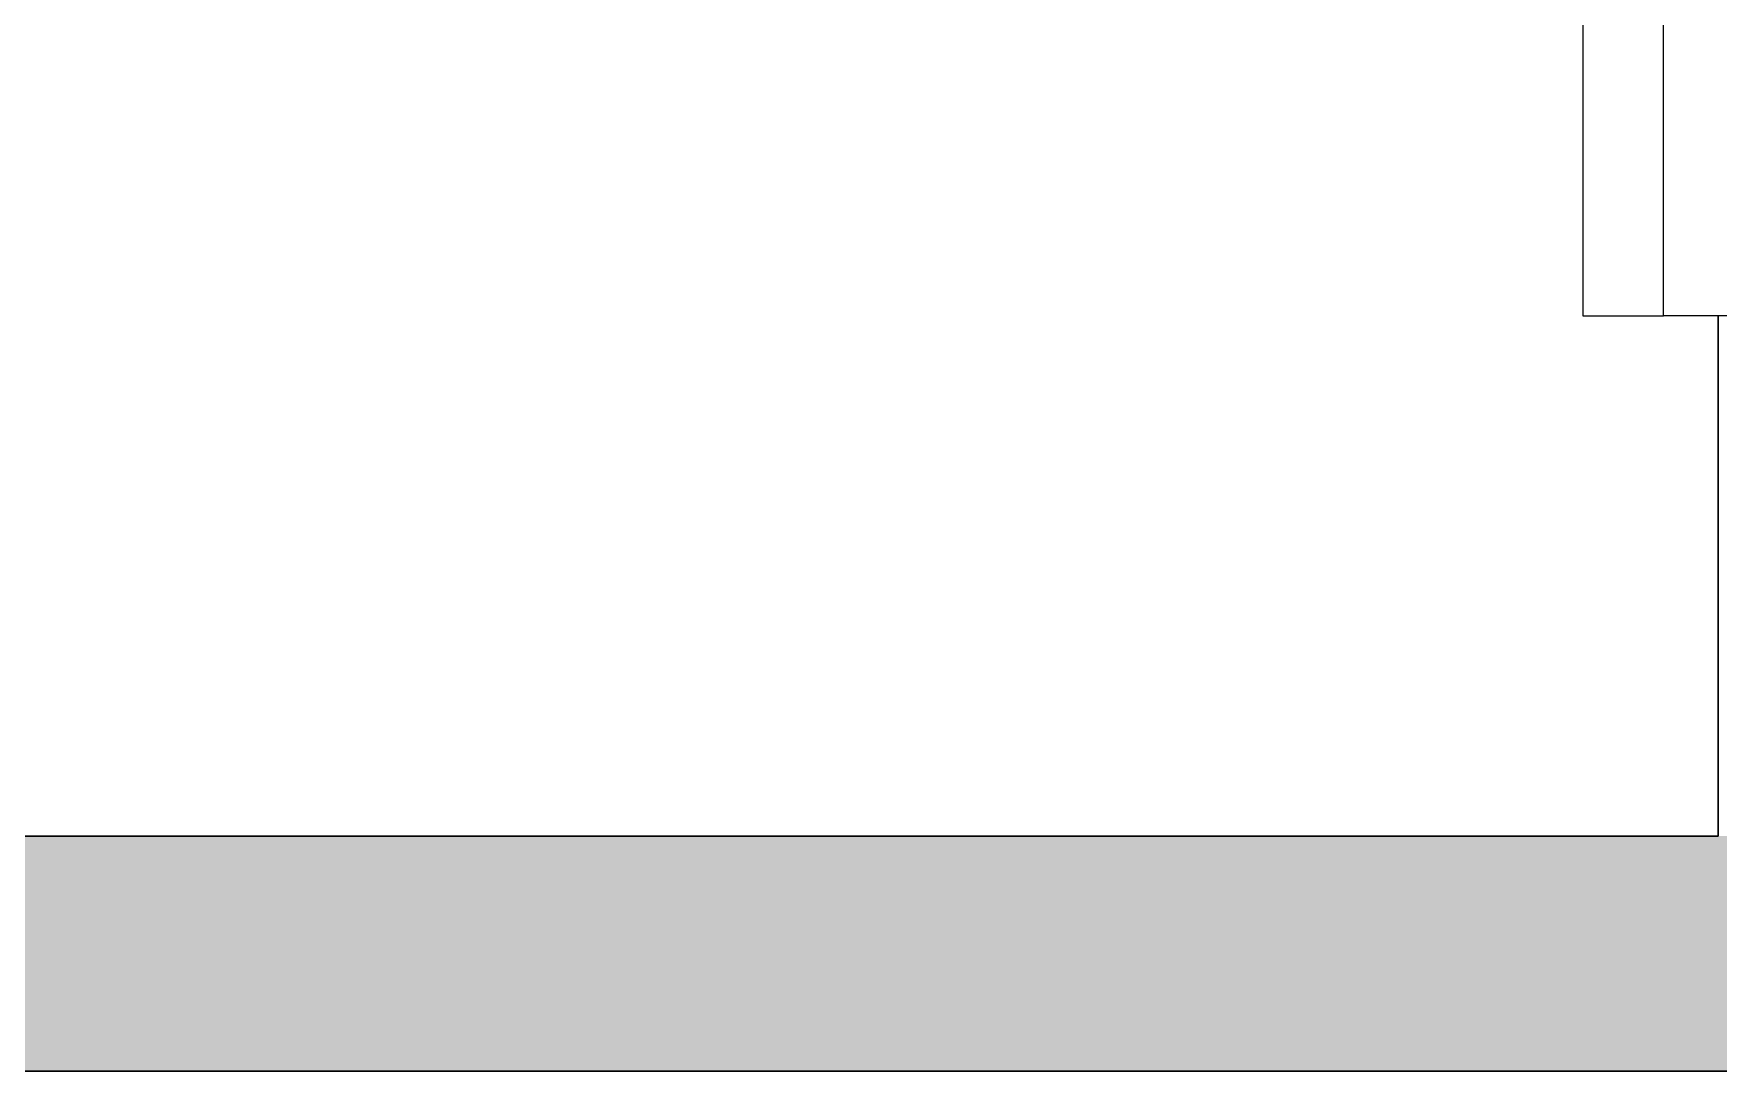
# Model space of a CAD drawing. Header units: millimetres. Extents: x 79795 to 317870, y -36033 to 97293.
# Drawn here: x 224530 to 225261, y 29757 to 30207 of the extents above; entities that cross this region are included whole.
import ezdxf

# ---------------------------------------------------------------- set-up
doc = ezdxf.new("R2010")
doc.units = ezdxf.units.MM
doc.header["$MEASUREMENT"] = 0
for name, color, linetype, lineweight in [('CSM-STL-XX-ZZ-M3-A-XXXX-00001_detached _19_04_21__rvt-1-Level 4$0$A-WALL-PATT', 7, 'CONTINUOUS', 9), ('CSM-STL-XX-ZZ-M3-A-XXXX-00001_detached _19_04_21__rvt-1-Level 4$0$I-FURN', 8, 'CONTINUOUS', 9), ('CSM-STL-XX-ZZ-M3-A-XXXX-00001_detached _19_04_21__rvt-1-Level 4$0$I-WALL', 7, 'CONTINUOUS', 9)]:
    doc.layers.add(name, color=color, linetype=linetype, lineweight=lineweight)

msp = doc.modelspace()

# ---------------------------------------------------------------- hatches: boundary and pattern name
at = {"layer": 'CSM-STL-XX-ZZ-M3-A-XXXX-00001_detached _19_04_21__rvt-1-Level 4$0$A-WALL-PATT'}
h = msp.add_hatch(color=256, dxfattribs=at)
h.paths.add_polyline_path([(230738.83, 29757.33), (230738.83, 29859.33), (229140.83, 29859.33), (229140.83, 29757.33), (230344.35, 29757.33)], flags=0)
h.paths.add_polyline_path([(228130.83, 29757.33), (228130.83, 29859.33), (226490.83, 29859.33), (226490.83, 29757.33), (227952.44, 29757.33)], flags=0)
h.paths.add_polyline_path([(225480.83, 29757.33), (225480.83, 29859.33), (223858.83, 29859.33), (223858.83, 29757.33), (224962.56, 29757.33)], flags=0)
h.paths.add_polyline_path([(222570.65, 29757.33), (222848.83, 29757.33), (222848.83, 29859.33), (222510.83, 29859.33), (222510.83, 29757.33)], flags=0)
h.paths.add_polyline_path([(220178.75, 29757.33), (221500.83, 29757.33), (221500.83, 29859.33), (220099.21, 29859.33), (220099.21, 29757.33)], flags=0)

# ---------------------------------------------------------------- linework, layer by layer
at = {"layer": 'CSM-STL-XX-ZZ-M3-A-XXXX-00001_detached _19_04_21__rvt-1-Level 4$0$I-FURN'}
for p, q in [((225202.11, 32484.9), (225202.11, 30084.9)), ((225237.11, 30084.9), (225237.11, 32484.9)), ((225237.11, 30084.9), (225237.11, 32484.9)), ((225202.11, 30084.9), (225237.11, 30084.9)), ((225267.11, 30084.9), (225237.11, 30084.9))]:
    msp.add_line(p, q, dxfattribs=at)
at = {"layer": 'CSM-STL-XX-ZZ-M3-A-XXXX-00001_detached _19_04_21__rvt-1-Level 4$0$I-WALL', "lineweight": 30}
for p, q in [((225260.83, 30084.9), (225260.83, 29859.33)), ((225260.83, 29859.33), (223858.83, 29859.33)), ((223858.83, 29757.33), (225480.83, 29757.33))]:
    msp.add_line(p, q, dxfattribs=at)

doc.saveas('drawing.dxf')
